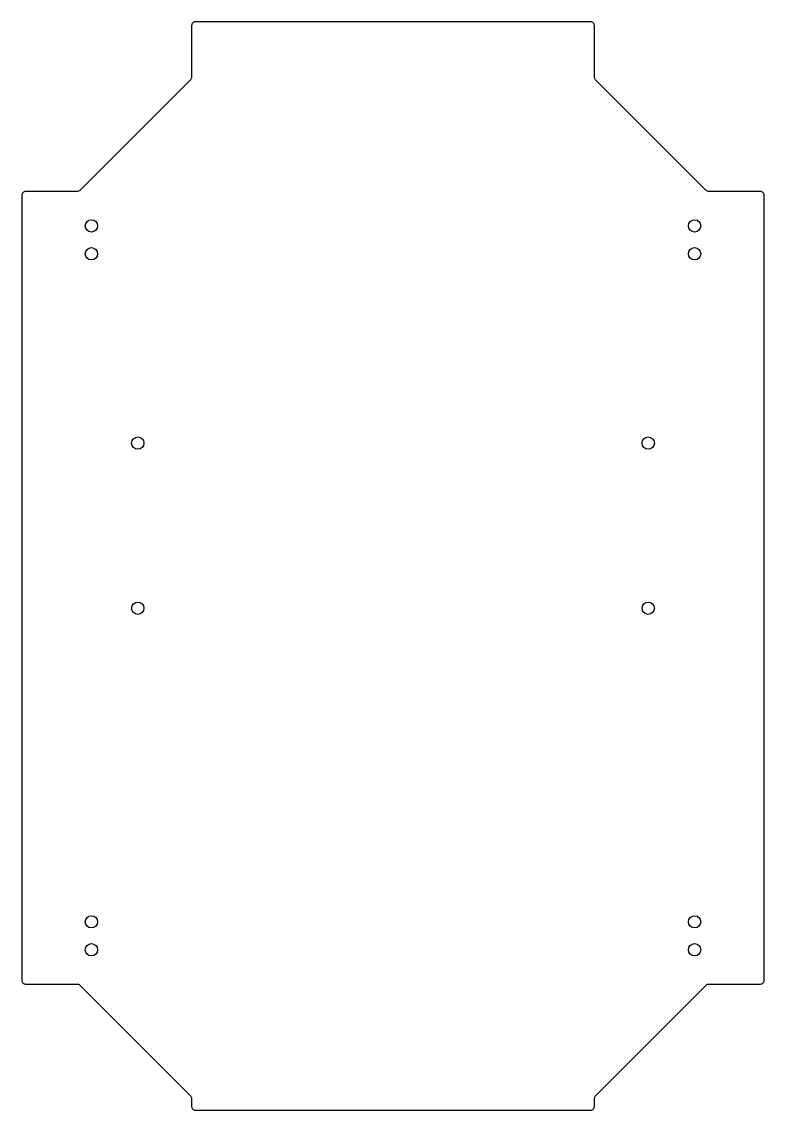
# Model space of a CAD drawing. Header units: millimetres. Extents: x -200 to 200, y -372 to 215.
import ezdxf

# ---------------------------------------------------------------- set-up
doc = ezdxf.new("R2010")
doc.units = ezdxf.units.MM
doc.layers.add('CUTOUTS', color=1, linetype='CONTINUOUS')
doc.layers.add('PERIMETER', color=5, linetype='CONTINUOUS')

msp = doc.modelspace()

# ---------------------------------------------------------------- linework, layer by layer
at = {"layer": 'CUTOUTS'}
for centre in [(-162.5, 105), (162.5, 105), (-162.5, 90), (162.5, 90), (-137.5, -12), (137.5, -12), (-137.5, -101), (137.5, -101), (-162.5, -270), (162.5, -270), (-162.5, -285), (162.5, -285)]:
    msp.add_circle(centre, 3.3, dxfattribs=at)
at = {"layer": 'PERIMETER'}
msp.add_lwpolyline([(108.5, 213, 0.414214), (106.5, 215), (-106.5, 215, 0.414214), (-108.5, 213), (-108.5, 185.21, -0.198912), (-109.09, 183.79), (-168.79, 124.09, -0.198912), (-170.21, 123.5), (-198, 123.5, 0.414214), (-200, 121.5), (-200, -301.5, 0.414214), (-198, -303.5), (-170.21, -303.5, -0.198912), (-168.79, -304.09), (-109.09, -363.79, -0.198912), (-108.5, -365.21), (-108.5, -369.5, 0.414214), (-106.5, -371.5), (106.5, -371.5, 0.414214), (108.5, -369.5), (108.5, -365.21, -0.198912), (109.09, -363.79), (168.79, -304.09, -0.198912), (170.21, -303.5), (198, -303.5, 0.414214), (200, -301.5), (200, 121.5, 0.414214), (198, 123.5), (170.21, 123.5, -0.198912), (168.79, 124.09), (109.09, 183.79, -0.198912), (108.5, 185.21)], format="xyb", close=True, dxfattribs=at)

doc.saveas('drawing.dxf')
